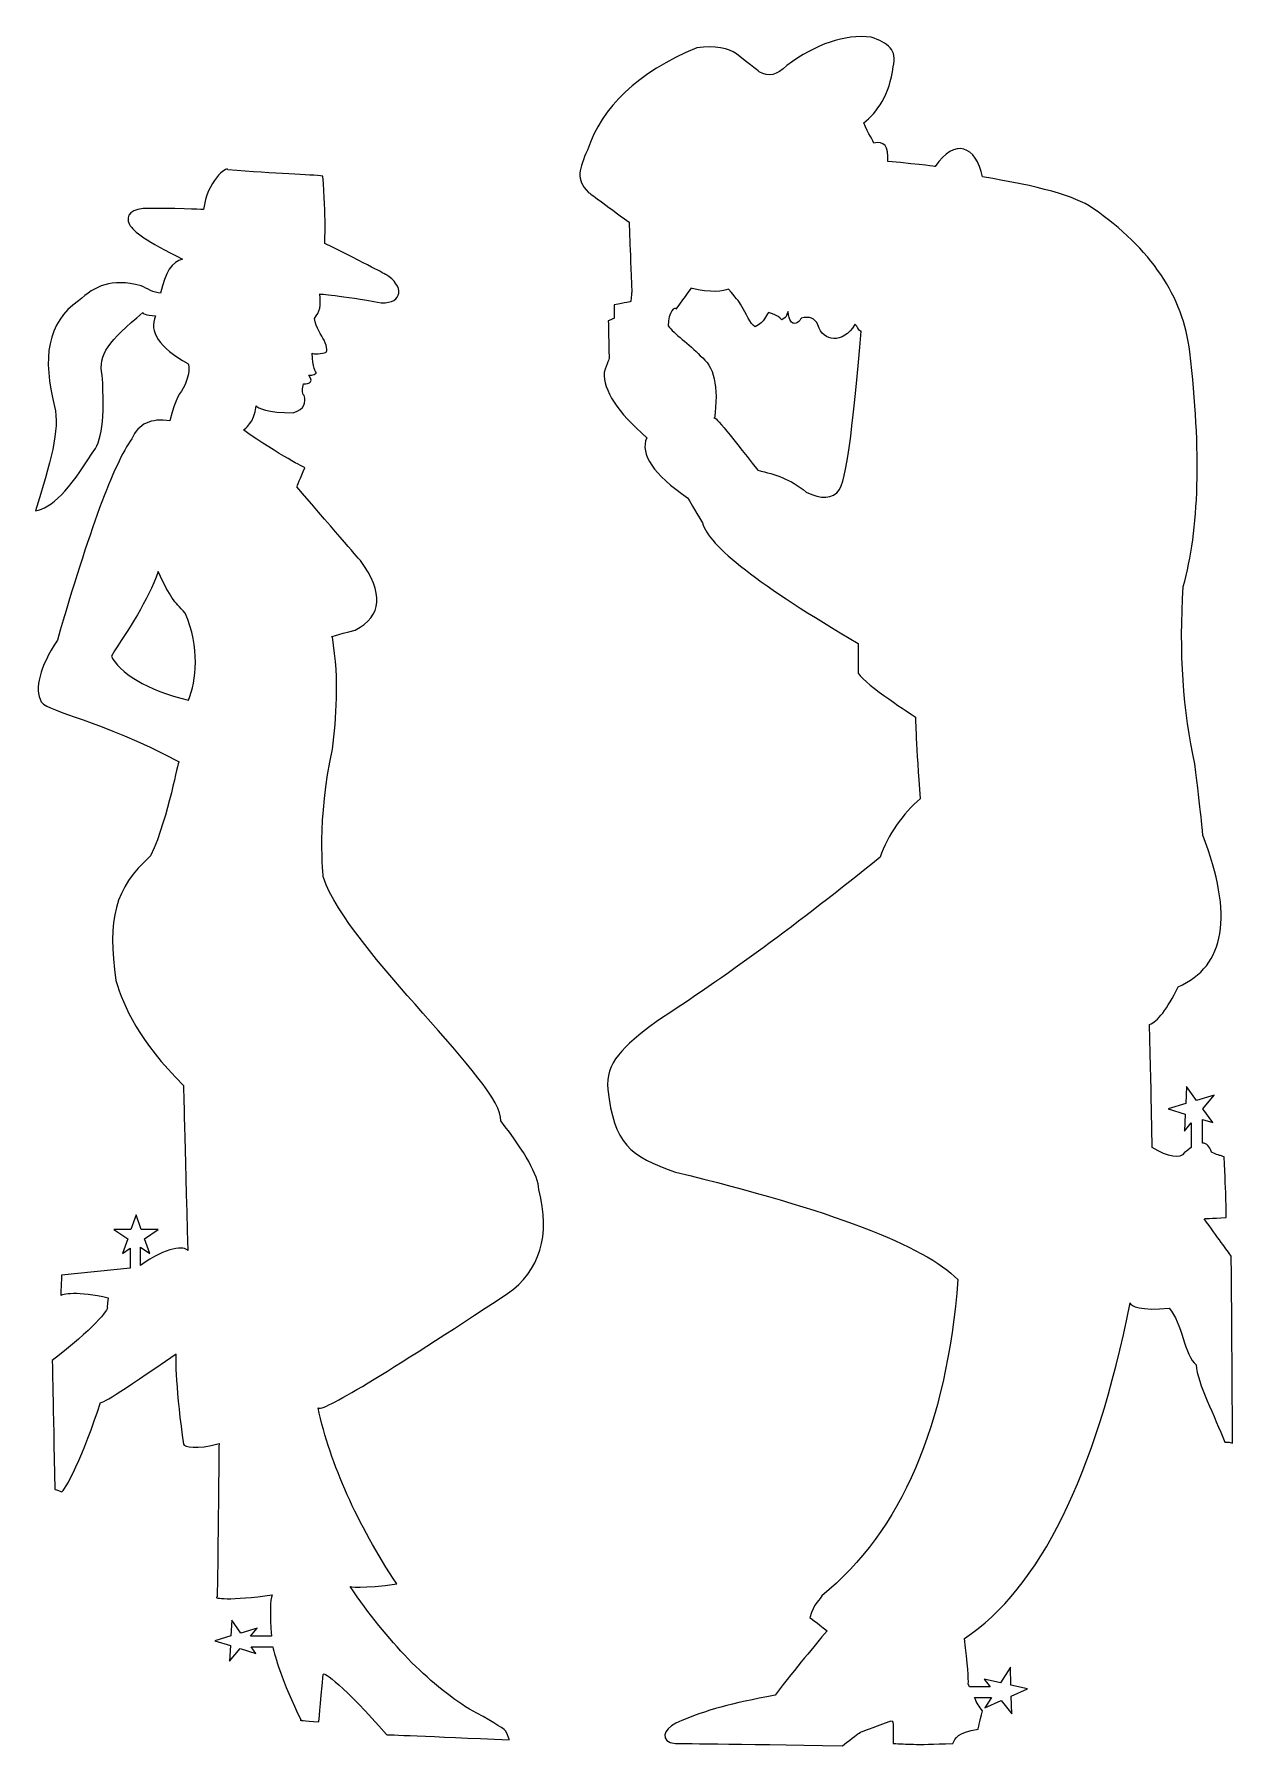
# Model space of a CAD drawing. Header units: centimetres. Extents: x -8.2 to 10.3, y -13.2 to 13.1.
import ezdxf

# ---------------------------------------------------------------- set-up
doc = ezdxf.new("R2010")
doc.units = ezdxf.units.CM
doc.header["$MEASUREMENT"] = 0
doc.layers.add('Camada 1', color=7, linetype='Continuous')

msp = doc.modelspace()

# ---------------------------------------------------------------- linework, layer by layer
at = {"layer": 'Camada 1', "color": 250, "lineweight": 9}
for points, knots in [([(1.99988, 12.93403), (2.27382, 12.97191), (2.49583, 12.93071), (2.60745, 12.83964), (2.60745, 12.83964), (2.84676, 12.65351), (2.96642, 12.56044), (2.96642, 12.56044), (2.96642, 12.56044), (3.09454, 12.47962), (3.23413, 12.51286), (3.38521, 12.66015), (3.38521, 12.66015), (3.83857, 12.9961), (4.27066, 13.14234), (4.68149, 13.0989), (4.68149, 13.0989), (4.94112, 13.00393), (5.08863, 12.90621), (5.02052, 12.64021), (5.02052, 12.64021), (4.97045, 12.21324), (4.77108, 11.93537), (4.56854, 11.77735), (4.56854, 11.77735), (4.63192, 11.60604), (4.73158, 11.49172), (4.72138, 11.46359), (4.72138, 11.46359), (4.88064, 11.50892), (4.95377, 11.41586), (4.94074, 11.18439), (4.94074, 11.18439), (5.51243, 11.13121), (5.66676, 11.10463), (5.66676, 11.10463), (5.66676, 11.10463), (5.9688, 11.55425), (6.29975, 11.4252), (6.39657, 10.94508), (6.39657, 10.94508), (7.25144, 10.81064), (7.81648, 10.6511), (8.0917, 10.46645), (8.0917, 10.46645), (8.99056, 9.84131), (9.48913, 9.10342), (9.5874, 8.25282), (9.5874, 8.25282), (9.76648, 6.71785), (9.73324, 5.51464), (9.48769, 4.64317), (9.48769, 4.64317), (9.42127, 3.62788), (9.4811, 2.71716), (9.66717, 1.91103), (9.66717, 1.91103), (9.75236, 1.19339), (9.79225, 0.82777), (9.78683, 0.81418), (9.78683, 0.81418), (10.26416, -0.42278), (10.13785, -1.20055), (9.40791, -1.51912), (9.40791, -1.51912), (9.23792, -1.86588), (9.09168, -2.05866), (8.96918, -2.09747), (8.96918, -2.09747), (8.99577, -3.3605), (9.00906, -3.99203), (9.00906, -3.99203), (9.00906, -3.99203), (9.26508, -4.14653), (9.43127, -4.17311), (9.50763, -4.07179), (9.50763, -4.07179), (9.54391, -4.0405), (9.57781, -4.01416), (9.60943, -3.99279), (9.60943, -3.99279), (9.60943, -3.99279), (9.60943, -3.61062), (9.60943, -3.61062), (9.60943, -3.61062), (9.60943, -3.61062), (9.5033, -3.73881), (9.5033, -3.73881), (9.5033, -3.73881), (9.5033, -3.73881), (9.51727, -3.47751), (9.51727, -3.47751), (9.51727, -3.47751), (9.51727, -3.47751), (9.25504, -3.39663), (9.25504, -3.39663), (9.25504, -3.39663), (9.25504, -3.39663), (9.52552, -3.31697), (9.52552, -3.31697), (9.52552, -3.31697), (9.52552, -3.31697), (9.53841, -3.05567), (9.53841, -3.05567), (9.53841, -3.05567), (9.53841, -3.05567), (9.69161, -3.26774), (9.69161, -3.26774), (9.69161, -3.26774), (9.69161, -3.26774), (9.96181, -3.18714), (9.96181, -3.18714), (9.96181, -3.18714), (9.96181, -3.18714), (9.78601, -3.39786), (9.78601, -3.39786), (9.78601, -3.39786), (9.78601, -3.39786), (9.94011, -3.60934), (9.94011, -3.60934), (9.94011, -3.60934), (9.94011, -3.60934), (9.78465, -3.56075), (9.78465, -3.56075), (9.78465, -3.56075), (9.78465, -3.56075), (9.78465, -3.92514), (9.78465, -3.92514), (9.78465, -3.92514), (9.84755, -3.92772), (9.89231, -3.97323), (9.92024, -4.06354), (9.92024, -4.06354), (10.05931, -4.13037), (10.04662, -4.10555), (10.11602, -4.13864), (10.11602, -4.13864), (10.14604, -4.73684), (10.14923, -5.02897), (10.1458, -5.06893), (10.1458, -5.06893), (9.91978, -5.08223), (9.80677, -5.08888), (9.80677, -5.08888), (9.80677, -5.08888), (10.0202, -5.38086), (10.1598, -5.57364), (10.22557, -5.66722), (10.22557, -5.66722), (10.23886, -7.22275), (10.24551, -8.54186), (10.24551, -8.54186), (10.24551, -8.54186), (10.16574, -8.51527), (10.12586, -8.52881), (10.12586, -8.52881), (10.12586, -8.52881), (9.97466, -8.13098), (9.70168, -7.62497), (9.68533, -7.33945), (9.68533, -7.33945), (9.50515, -7.20119), (9.47334, -6.68634), (9.26796, -6.46563), (9.26796, -6.46563), (8.84294, -6.51148), (8.67046, -6.431), (8.67004, -6.38515), (8.67004, -6.38515), (8.13152, -9.05363), (7.28064, -10.77535), (6.11737, -11.55032), (6.11737, -11.55032), (6.16537, -11.94877), (6.18531, -12.18144), (6.17719, -12.24832), (6.17719, -12.24832), (6.17719, -12.24832), (6.19724, -12.29291), (6.19724, -12.29291), (6.19724, -12.29291), (6.19724, -12.29291), (6.51514, -12.29291), (6.51514, -12.29291), (6.51514, -12.29291), (6.51514, -12.29291), (6.42076, -12.1748), (6.42076, -12.1748), (6.42076, -12.1748), (6.42076, -12.1748), (6.67597, -12.23233), (6.67597, -12.23233), (6.67597, -12.23233), (6.67597, -12.23233), (6.82514, -11.99306), (6.82514, -11.99306), (6.82514, -11.99306), (6.82514, -11.99306), (6.83286, -12.26737), (6.83286, -12.26737), (6.83286, -12.26737), (6.83286, -12.26737), (7.08837, -12.32386), (7.08837, -12.32386), (7.08837, -12.32386), (7.08837, -12.32386), (6.83792, -12.43586), (6.83792, -12.43586), (6.83792, -12.43586), (6.83792, -12.43586), (6.84667, -12.71006), (6.84667, -12.71006), (6.84667, -12.71006), (6.84667, -12.71006), (6.68416, -12.50497), (6.68416, -12.50497), (6.68416, -12.50497), (6.68416, -12.50497), (6.43408, -12.61794), (6.43408, -12.61794), (6.43408, -12.61794), (6.43408, -12.61794), (6.53451, -12.45808), (6.53451, -12.45808), (6.53451, -12.45808), (6.53451, -12.45808), (6.27105, -12.45808), (6.27105, -12.45808), (6.27105, -12.45808), (6.31348, -12.55057), (6.34025, -12.59702), (6.39657, -12.66146), (6.39657, -12.66146), (6.35141, -12.84703), (6.32671, -12.93246), (6.33198, -12.94631), (6.33198, -12.94631), (5.99669, -12.9913), (5.9823, -13.09051), (5.93788, -13.16568), (5.93788, -13.16568), (5.3241, -13.19206), (5.24697, -13.173), (5.02052, -13.16568), (5.02052, -13.16568), (5.014, -12.86914), (5.05122, -12.78949), (4.96069, -12.82666), (4.96069, -12.82666), (4.38733, -13.05229), (4.60056, -12.92134), (4.24275, -13.2008), (4.24275, -13.2008), (2.54098, -13.17304), (1.68344, -13.1645), (1.67013, -13.16568), (1.67013, -13.16568), (1.41351, -13.13951), (1.48973, -12.9465), (1.67489, -12.85345), (1.67489, -12.85345), (2.1861, -12.62907), (2.51031, -12.55796), (3.20484, -12.42094), (3.20484, -12.42094), (3.5479, -11.96688), (3.8014, -11.68124), (4.00343, -11.43066), (4.00343, -11.43066), (3.84389, -11.29772), (3.73944, -11.23124), (3.73944, -11.23124), (3.73944, -11.23124), (3.81485, -10.97886), (3.8495, -11.02632), (3.92367, -10.89221), (3.92367, -10.89221), (5.14636, -9.89459), (5.84436, -8.27258), (6.01765, -6.02618), (6.01765, -6.02618), (5.5039, -5.5012), (4.05473, -4.94946), (1.67013, -4.37094), (1.67013, -4.37094), (0.96885, -4.13368), (0.72102, -3.92507), (0.62793, -3.09826), (0.62793, -3.09826), (0.59176, -2.68985), (0.85715, -2.44208), (1.371, -2.05758), (1.371, -2.05758), (2.41717, -1.38374), (3.56719, -0.53949), (4.82109, 0.47515), (4.82109, 0.47515), (4.93564, 0.80971), (5.17443, 1.15793), (5.43932, 1.37257), (5.43932, 1.37257), (5.37283, 2.18358), (5.36428, 2.63228), (5.36428, 2.63228), (5.36428, 2.63228), (5.30402, 2.67359), (4.6202, 3.10894), (4.48207, 3.30701), (4.48207, 3.30701), (4.48207, 3.61281), (4.48207, 3.7657), (4.48207, 3.7657), (4.48207, 3.7657), (2.96569, 4.65623), (2.16799, 5.27445), (2.08893, 5.62037), (2.08893, 5.62037), (1.9578, 5.83892), (1.88056, 5.96766), (1.85721, 6.00658), (1.85721, 6.00658), (1.33102, 6.36727), (1.12119, 6.67568), (1.22773, 6.9318), (1.22773, 6.9318), (0.77598, 7.32967), (0.55746, 7.66386), (0.57219, 7.93439), (0.57219, 7.93439), (0.6236, 8.08006), (0.64931, 8.1529), (0.64931, 8.1529), (0.64931, 8.1529), (0.64074, 8.53851), (0.63646, 8.73132), (0.63646, 8.73132), (0.63646, 8.73132), (0.69644, 8.75702), (0.72643, 8.76987), (0.72643, 8.76987), (0.72643, 8.76987), (0.72643, 8.90698), (0.72643, 8.97553), (0.72643, 8.97553), (0.72643, 8.97553), (0.89782, 9.00981), (0.9835, 9.02694), (0.9835, 9.02694), (0.9835, 9.02694), (0.99207, 9.12121), (0.99636, 9.16834), (0.99636, 9.16834), (0.99636, 9.16834), (0.97066, 9.88815), (0.9578, 10.24805), (0.9578, 10.24805), (0.9578, 10.24805), (0.56917, 10.53358), (0.36039, 10.68696), (0.33146, 10.70822), (0.33146, 10.70822), (0.12655, 10.90899), (0.19293, 11.07764), (0.31403, 11.35855), (0.31403, 11.35855), (0.53898, 12.02445), (1.08145, 12.54961), (1.99988, 12.93403)], [0, 0, 0, 0, 0.01075269, 0.01075269, 0.01075269, 0.01075269, 0.02150538, 0.02150538, 0.02150538, 0.02150538, 0.03225806, 0.03225806, 0.03225806, 0.03225806, 0.04301075, 0.04301075, 0.04301075, 0.04301075, 0.05376344, 0.05376344, 0.05376344, 0.05376344, 0.06451613, 0.06451613, 0.06451613, 0.06451613, 0.07526882, 0.07526882, 0.07526882, 0.07526882, 0.08602151, 0.08602151, 0.08602151, 0.08602151, 0.09677419, 0.09677419, 0.09677419, 0.09677419, 0.10752688, 0.10752688, 0.10752688, 0.10752688, 0.11827957, 0.11827957, 0.11827957, 0.11827957, 0.12903226, 0.12903226, 0.12903226, 0.12903226, 0.13978495, 0.13978495, 0.13978495, 0.13978495, 0.15053763, 0.15053763, 0.15053763, 0.15053763, 0.16129032, 0.16129032, 0.16129032, 0.16129032, 0.17204301, 0.17204301, 0.17204301, 0.17204301, 0.1827957, 0.1827957, 0.1827957, 0.1827957, 0.19354839, 0.19354839, 0.19354839, 0.19354839, 0.20430108, 0.20430108, 0.20430108, 0.20430108, 0.21505376, 0.21505376, 0.21505376, 0.21505376, 0.22580645, 0.22580645, 0.22580645, 0.22580645, 0.23655914, 0.23655914, 0.23655914, 0.23655914, 0.24731183, 0.24731183, 0.24731183, 0.24731183, 0.25806452, 0.25806452, 0.25806452, 0.25806452, 0.2688172, 0.2688172, 0.2688172, 0.2688172, 0.27956989, 0.27956989, 0.27956989, 0.27956989, 0.29032258, 0.29032258, 0.29032258, 0.29032258, 0.30107527, 0.30107527, 0.30107527, 0.30107527, 0.31182796, 0.31182796, 0.31182796, 0.31182796, 0.32258065, 0.32258065, 0.32258065, 0.32258065, 0.33333333, 0.33333333, 0.33333333, 0.33333333, 0.34408602, 0.34408602, 0.34408602, 0.34408602, 0.35483871, 0.35483871, 0.35483871, 0.35483871, 0.3655914, 0.3655914, 0.3655914, 0.3655914, 0.37634409, 0.37634409, 0.37634409, 0.37634409, 0.38709677, 0.38709677, 0.38709677, 0.38709677, 0.39784946, 0.39784946, 0.39784946, 0.39784946, 0.40860215, 0.40860215, 0.40860215, 0.40860215, 0.41935484, 0.41935484, 0.41935484, 0.41935484, 0.43010753, 0.43010753, 0.43010753, 0.43010753, 0.44086022, 0.44086022, 0.44086022, 0.44086022, 0.4516129, 0.4516129, 0.4516129, 0.4516129, 0.46236559, 0.46236559, 0.46236559, 0.46236559, 0.47311828, 0.47311828, 0.47311828, 0.47311828, 0.48387097, 0.48387097, 0.48387097, 0.48387097, 0.49462366, 0.49462366, 0.49462366, 0.49462366, 0.50537634, 0.50537634, 0.50537634, 0.50537634, 0.51612903, 0.51612903, 0.51612903, 0.51612903, 0.52688172, 0.52688172, 0.52688172, 0.52688172, 0.53763441, 0.53763441, 0.53763441, 0.53763441, 0.5483871, 0.5483871, 0.5483871, 0.5483871, 0.55913978, 0.55913978, 0.55913978, 0.55913978, 0.56989247, 0.56989247, 0.56989247, 0.56989247, 0.58064516, 0.58064516, 0.58064516, 0.58064516, 0.59139785, 0.59139785, 0.59139785, 0.59139785, 0.60215054, 0.60215054, 0.60215054, 0.60215054, 0.61290323, 0.61290323, 0.61290323, 0.61290323, 0.62365591, 0.62365591, 0.62365591, 0.62365591, 0.6344086, 0.6344086, 0.6344086, 0.6344086, 0.64516129, 0.64516129, 0.64516129, 0.64516129, 0.65591398, 0.65591398, 0.65591398, 0.65591398, 0.66666667, 0.66666667, 0.66666667, 0.66666667, 0.67741935, 0.67741935, 0.67741935, 0.67741935, 0.68817204, 0.68817204, 0.68817204, 0.68817204, 0.69892473, 0.69892473, 0.69892473, 0.69892473, 0.70967742, 0.70967742, 0.70967742, 0.70967742, 0.72043011, 0.72043011, 0.72043011, 0.72043011, 0.7311828, 0.7311828, 0.7311828, 0.7311828, 0.74193548, 0.74193548, 0.74193548, 0.74193548, 0.75268817, 0.75268817, 0.75268817, 0.75268817, 0.76344086, 0.76344086, 0.76344086, 0.76344086, 0.77419355, 0.77419355, 0.77419355, 0.77419355, 0.78494624, 0.78494624, 0.78494624, 0.78494624, 0.79569892, 0.79569892, 0.79569892, 0.79569892, 0.80645161, 0.80645161, 0.80645161, 0.80645161, 0.8172043, 0.8172043, 0.8172043, 0.8172043, 0.82795699, 0.82795699, 0.82795699, 0.82795699, 0.83870968, 0.83870968, 0.83870968, 0.83870968, 0.84946237, 0.84946237, 0.84946237, 0.84946237, 0.86021505, 0.86021505, 0.86021505, 0.86021505, 0.87096774, 0.87096774, 0.87096774, 0.87096774, 0.88172043, 0.88172043, 0.88172043, 0.88172043, 0.89247312, 0.89247312, 0.89247312, 0.89247312, 0.90322581, 0.90322581, 0.90322581, 0.90322581, 0.91397849, 0.91397849, 0.91397849, 0.91397849, 0.92473118, 0.92473118, 0.92473118, 0.92473118, 0.93548387, 0.93548387, 0.93548387, 0.93548387, 0.94623656, 0.94623656, 0.94623656, 0.94623656, 0.95698925, 0.95698925, 0.95698925, 0.95698925, 0.96774194, 0.96774194, 0.96774194, 0.96774194, 0.97849462, 0.97849462, 0.97849462, 0.97849462, 1, 1, 1, 1]), ([(-1.01741, -3.58429), (-0.64181, -4.06673), (-0.44639, -4.41849), (-0.43114, -4.63957), (-0.43114, -4.63957), (-0.25239, -5.35188), (-0.41307, -5.88604), (-0.91319, -6.24204), (-0.91319, -6.24204), (-2.80339, -7.48757), (-3.77617, -8.07384), (-3.83151, -8.00086), (-3.83151, -8.00086), (-3.63672, -8.87954), (-3.23285, -9.78283), (-2.61988, -10.71073), (-2.61988, -10.71073), (-3.12978, -10.78271), (-3.36863, -10.75171), (-3.33644, -10.74981), (-3.33644, -10.74981), (-2.75814, -11.60491), (-2.14581, -12.23461), (-1.49945, -12.63891), (-1.49945, -12.63891), (-1.18951, -12.80356), (-1.00277, -12.91648), (-0.93924, -12.97765), (-0.93924, -12.97765), (-0.90449, -13.0645), (-0.88712, -13.10793), (-0.88712, -13.10793), (-0.88712, -13.10793), (-2.14653, -13.05581), (-2.77623, -13.02975), (-2.77623, -13.02975), (-2.77623, -13.02975), (-3.42763, -12.28456), (-3.75334, -12.04234), (-3.75335, -12.10475), (-3.75335, -12.10475), (-3.79678, -12.59114), (-3.81849, -12.83433), (-3.81849, -12.83433), (-3.81849, -12.83433), (-4.0503, -12.81512), (-4.1415, -12.80643), (-4.09208, -12.80828), (-4.09208, -12.80828), (-4.39506, -12.19807), (-4.48999, -11.82209), (-4.52975, -11.68031), (-4.52975, -11.68031), (-4.52975, -11.68031), (-4.86252, -11.68031), (-4.86252, -11.68031), (-4.86252, -11.68031), (-4.86252, -11.68031), (-4.78972, -11.78022), (-4.78972, -11.78022), (-4.78972, -11.78022), (-4.78972, -11.78022), (-5.03118, -11.70475), (-5.03118, -11.70475), (-5.03118, -11.70475), (-5.03118, -11.70475), (-5.19252, -11.89961), (-5.19252, -11.89961), (-5.19252, -11.89961), (-5.19252, -11.89961), (-5.17964, -11.65866), (-5.17964, -11.65866), (-5.17964, -11.65866), (-5.17964, -11.65866), (-5.42145, -11.58407), (-5.42145, -11.58407), (-5.42145, -11.58407), (-5.42145, -11.58407), (-5.17203, -11.51062), (-5.17203, -11.51062), (-5.17203, -11.51062), (-5.17203, -11.51062), (-5.16015, -11.26967), (-5.16015, -11.26967), (-5.16015, -11.26967), (-5.16015, -11.26967), (-5.01888, -11.46522), (-5.01888, -11.46522), (-5.01888, -11.46522), (-5.01888, -11.46522), (-4.76971, -11.3909), (-4.76971, -11.3909), (-4.76971, -11.3909), (-4.76971, -11.3909), (-4.87265, -11.51428), (-4.87265, -11.51428), (-4.87265, -11.51428), (-4.87265, -11.51428), (-4.54773, -11.51428), (-4.54773, -11.51428), (-4.54773, -11.51428), (-4.575, -11.16647), (-4.57077, -10.95505), (-4.53504, -10.8801), (-4.53504, -10.8801), (-5.17883, -10.96948), (-5.46111, -10.93429), (-5.38188, -10.90615), (-5.38188, -10.90615), (-5.36451, -9.33408), (-5.35582, -8.54804), (-5.35582, -8.54804), (-5.35582, -8.54804), (-5.69793, -8.6474), (-5.89342, -8.59935), (-5.903, -8.56107), (-5.903, -8.56107), (-6.01332, -7.79674), (-6.03889, -7.16761), (-6.01393, -7.16761), (-6.01393, -7.16761), (-6.92591, -7.79668), (-7.18195, -7.94919), (-7.18195, -7.91529), (-7.18195, -7.91529), (-7.42397, -8.69815), (-7.74612, -9.32359), (-7.77908, -9.29065), (-7.77908, -9.29065), (-7.84856, -9.26459), (-7.88331, -9.25157), (-7.88331, -9.25157), (-7.88331, -9.25157), (-7.90936, -7.93137), (-7.92239, -7.27127), (-7.92239, -7.27127), (-7.92239, -7.27127), (-7.29547, -6.78644), (-7.04292, -6.48311), (-7.07555, -6.45049), (-7.07555, -6.45049), (-7.06686, -6.35496), (-7.06252, -6.30718), (-7.06252, -6.30718), (-7.06252, -6.30718), (-7.51923, -6.19217), (-7.78507, -6.24703), (-7.7921, -6.2681), (-7.7921, -6.2681), (-7.78342, -6.05965), (-7.77908, -5.95542), (-7.77908, -5.95542), (-7.77908, -5.95542), (-7.77908, -5.95542), (-6.72377, -5.84989), (-6.72377, -5.84989), (-6.72377, -5.84989), (-6.72377, -5.84989), (-6.72377, -5.54355), (-6.72377, -5.54355), (-6.72377, -5.54355), (-6.72377, -5.54355), (-6.84242, -5.62319), (-6.84242, -5.62319), (-6.84242, -5.62319), (-6.84242, -5.62319), (-6.7616, -5.39582), (-6.7616, -5.39582), (-6.7616, -5.39582), (-6.7616, -5.39582), (-6.97225, -5.2556), (-6.97225, -5.2556), (-6.97225, -5.2556), (-6.97225, -5.2556), (-6.71224, -5.25606), (-6.71224, -5.25606), (-6.71224, -5.25606), (-6.71224, -5.25606), (-6.63237, -5.02842), (-6.63237, -5.02842), (-6.63237, -5.02842), (-6.63237, -5.02842), (-6.55249, -5.25606), (-6.55249, -5.25606), (-6.55249, -5.25606), (-6.55249, -5.25606), (-6.29249, -5.2556), (-6.29249, -5.2556), (-6.29249, -5.2556), (-6.29249, -5.2556), (-6.50313, -5.39582), (-6.50313, -5.39582), (-6.50313, -5.39582), (-6.50313, -5.39582), (-6.42231, -5.62319), (-6.42231, -5.62319), (-6.42231, -5.62319), (-6.42231, -5.62319), (-6.56431, -5.52788), (-6.56431, -5.52788), (-6.56431, -5.52788), (-6.56431, -5.52788), (-6.56431, -5.80692), (-6.56431, -5.80692), (-6.56431, -5.80692), (-6.15991, -5.51423), (-5.87818, -5.50703), (-5.83786, -5.5776), (-5.83786, -5.5776), (-5.88129, -3.88393), (-5.903, -3.0371), (-5.903, -3.0371), (-5.903, -3.0371), (-6.5924, -2.35064), (-6.82046, -1.82272), (-6.94527, -1.42349), (-6.94527, -1.42349), (-7.07181, -0.47414), (-6.96967, -0.00621), (-6.40885, 0.49491), (-6.40885, 0.49491), (-6.10885, 1.14921), (-6.00085, 1.94581), (-5.96909, 1.94581), (-5.96909, 1.94581), (-7.23043, 2.60879), (-7.93861, 2.69142), (-8.09176, 2.86469), (-8.09176, 2.86469), (-8.20007, 3.07625), (-8.11756, 3.39327), (-7.84422, 3.81576), (-7.84422, 3.81576), (-7.35892, 5.49611), (-6.97529, 6.52919), (-6.69773, 6.91648), (-6.69773, 6.91648), (-6.59677, 7.14698), (-6.40135, 7.23818), (-6.11146, 7.19007), (-6.11146, 7.19007), (-6.01862, 7.59535), (-5.95746, 7.58363), (-5.87695, 7.75028), (-5.87695, 7.75028), (-5.79194, 7.96741), (-5.81703, 8.07598), (-5.83786, 8.07599), (-5.83786, 8.07599), (-6.27631, 8.32283), (-6.44133, 8.56603), (-6.33294, 8.80557), (-6.33294, 8.80557), (-6.4862, 8.81737), (-6.537, 8.84905), (-6.52837, 8.85768), (-6.52837, 8.85768), (-7.05108, 8.42305), (-7.22312, 8.21094), (-7.15372, 7.8936), (-7.15372, 7.8936), (-7.10972, 7.23195), (-7.16184, 6.8481), (-7.31006, 6.69669), (-7.31006, 6.69669), (-7.64898, 6.12966), (-7.93994, 5.84135), (-8.18295, 5.80907), (-8.18295, 5.80907), (-7.94946, 6.53279), (-7.80103, 7.06694), (-7.88687, 7.41155), (-7.88687, 7.41155), (-8.07697, 8.15759), (-8.00392, 8.70044), (-7.51851, 9.04008), (-7.51851, 9.04008), (-7.25413, 9.27048), (-7.02975, 9.39202), (-6.55442, 9.26952), (-6.55442, 9.26952), (-6.46129, 9.22558), (-6.36141, 9.16551), (-6.25477, 9.15733), (-6.25477, 9.15733), (-6.18925, 9.47539), (-6.07633, 9.6491), (-5.91604, 9.67846), (-5.91604, 9.67846), (-6.47814, 9.95624), (-6.66801, 10.10595), (-6.73513, 10.21262), (-6.73513, 10.21262), (-6.80278, 10.3617), (-6.71423, 10.46689), (-6.42414, 10.46016), (-6.42414, 10.46016), (-5.81615, 10.46016), (-5.59272, 10.44405), (-5.59272, 10.44405), (-5.59272, 10.44405), (-5.54316, 10.87568), (-5.23908, 11.11657), (-5.21869, 11.05637), (-5.21869, 11.05637), (-4.48362, 10.99125), (-3.93791, 10.98485), (-3.75783, 10.95761), (-3.75783, 10.95761), (-3.70572, 10.33225), (-3.72798, 9.92291), (-3.72798, 9.92291), (-3.72798, 9.92291), (-3.0592, 9.59286), (-2.78925, 9.44395), (-2.78925, 9.44395), (-2.78925, 9.44395), (-2.50426, 9.27464), (-2.51466, 8.99301), (-2.86116, 9.00939), (-2.86116, 9.00939), (-3.48652, 9.1223), (-3.80546, 9.14431), (-3.80546, 9.14431), (-3.80546, 9.14431), (-3.78396, 8.9563), (-3.80134, 8.8768), (-3.887, 8.76605), (-3.887, 8.76605), (-3.86399, 8.62556), (-3.77657, 8.5078), (-3.73935, 8.43484), (-3.73935, 8.43484), (-3.67771, 8.31403), (-3.69878, 8.24532), (-3.7087, 8.24829), (-3.7087, 8.24829), (-3.76236, 8.2284), (-3.90929, 8.21164), (-3.92271, 8.23233), (-3.92271, 8.23233), (-3.91243, 8.01535), (-3.86347, 7.93689), (-3.85857, 7.92805), (-3.85857, 7.92805), (-3.89784, 7.88936), (-3.96976, 7.89453), (-3.97482, 7.8936), (-3.97482, 7.8936), (-3.91818, 7.83001), (-3.93867, 7.78781), (-3.9618, 7.77634), (-3.9618, 7.77634), (-4.01223, 7.75208), (-4.03409, 7.76626), (-4.053, 7.76331), (-4.053, 7.76331), (-4.07037, 7.68306), (-4.08823, 7.63004), (-4.0445, 7.58065), (-4.0445, 7.58065), (-4.01938, 7.47412), (-4.03124, 7.37792), (-4.21176, 7.31305), (-4.21176, 7.31305), (-4.60737, 7.31736), (-4.77196, 7.39278), (-4.78257, 7.42458), (-4.78257, 7.42458), (-4.81547, 7.15192), (-4.95487, 7.07227), (-4.97921, 7.05134), (-4.97921, 7.05134), (-4.40597, 6.65182), (-4.03429, 6.46905), (-4.03429, 6.46905), (-4.03429, 6.46905), (-4.10112, 6.3214), (-4.15722, 6.17386), (-4.15722, 6.17386), (-4.15722, 6.17386), (-3.5058, 5.41823), (-3.1801, 5.04041), (-3.1801, 5.04041), (-3.1801, 5.04041), (-2.81537, 4.54299), (-2.84143, 4.18688), (-3.25827, 3.97209), (-3.25827, 3.97209), (-3.54745, 3.89617), (-3.6647, 3.86142), (-3.61003, 3.86787), (-3.61003, 3.86787), (-3.49797, 3.15649), (-3.55356, 2.63959), (-3.60765, 2.13625), (-3.60765, 2.13625), (-3.85479, 1.07039), (-3.74872, 0.1639), (-3.74982, 0.16115), (-3.74982, 0.16115), (-3.34878, -0.97521), (-0.97603, -3.01666), (-1.01741, -3.58429)], [0, 0, 0, 0, 0.00980392, 0.00980392, 0.00980392, 0.00980392, 0.01960784, 0.01960784, 0.01960784, 0.01960784, 0.02941176, 0.02941176, 0.02941176, 0.02941176, 0.03921569, 0.03921569, 0.03921569, 0.03921569, 0.04901961, 0.04901961, 0.04901961, 0.04901961, 0.05882353, 0.05882353, 0.05882353, 0.05882353, 0.06862745, 0.06862745, 0.06862745, 0.06862745, 0.07843137, 0.07843137, 0.07843137, 0.07843137, 0.08823529, 0.08823529, 0.08823529, 0.08823529, 0.09803922, 0.09803922, 0.09803922, 0.09803922, 0.10784314, 0.10784314, 0.10784314, 0.10784314, 0.11764706, 0.11764706, 0.11764706, 0.11764706, 0.12745098, 0.12745098, 0.12745098, 0.12745098, 0.1372549, 0.1372549, 0.1372549, 0.1372549, 0.14705882, 0.14705882, 0.14705882, 0.14705882, 0.15686275, 0.15686275, 0.15686275, 0.15686275, 0.16666667, 0.16666667, 0.16666667, 0.16666667, 0.17647059, 0.17647059, 0.17647059, 0.17647059, 0.18627451, 0.18627451, 0.18627451, 0.18627451, 0.19607843, 0.19607843, 0.19607843, 0.19607843, 0.20588235, 0.20588235, 0.20588235, 0.20588235, 0.21568627, 0.21568627, 0.21568627, 0.21568627, 0.2254902, 0.2254902, 0.2254902, 0.2254902, 0.23529412, 0.23529412, 0.23529412, 0.23529412, 0.24509804, 0.24509804, 0.24509804, 0.24509804, 0.25490196, 0.25490196, 0.25490196, 0.25490196, 0.26470588, 0.26470588, 0.26470588, 0.26470588, 0.2745098, 0.2745098, 0.2745098, 0.2745098, 0.28431373, 0.28431373, 0.28431373, 0.28431373, 0.29411765, 0.29411765, 0.29411765, 0.29411765, 0.30392157, 0.30392157, 0.30392157, 0.30392157, 0.31372549, 0.31372549, 0.31372549, 0.31372549, 0.32352941, 0.32352941, 0.32352941, 0.32352941, 0.33333333, 0.33333333, 0.33333333, 0.33333333, 0.34313725, 0.34313725, 0.34313725, 0.34313725, 0.35294118, 0.35294118, 0.35294118, 0.35294118, 0.3627451, 0.3627451, 0.3627451, 0.3627451, 0.37254902, 0.37254902, 0.37254902, 0.37254902, 0.38235294, 0.38235294, 0.38235294, 0.38235294, 0.39215686, 0.39215686, 0.39215686, 0.39215686, 0.40196078, 0.40196078, 0.40196078, 0.40196078, 0.41176471, 0.41176471, 0.41176471, 0.41176471, 0.42156863, 0.42156863, 0.42156863, 0.42156863, 0.43137255, 0.43137255, 0.43137255, 0.43137255, 0.44117647, 0.44117647, 0.44117647, 0.44117647, 0.45098039, 0.45098039, 0.45098039, 0.45098039, 0.46078431, 0.46078431, 0.46078431, 0.46078431, 0.47058824, 0.47058824, 0.47058824, 0.47058824, 0.48039216, 0.48039216, 0.48039216, 0.48039216, 0.49019608, 0.49019608, 0.49019608, 0.49019608, 0.5, 0.5, 0.5, 0.5, 0.50980392, 0.50980392, 0.50980392, 0.50980392, 0.51960784, 0.51960784, 0.51960784, 0.51960784, 0.52941176, 0.52941176, 0.52941176, 0.52941176, 0.53921569, 0.53921569, 0.53921569, 0.53921569, 0.54901961, 0.54901961, 0.54901961, 0.54901961, 0.55882353, 0.55882353, 0.55882353, 0.55882353, 0.56862745, 0.56862745, 0.56862745, 0.56862745, 0.57843137, 0.57843137, 0.57843137, 0.57843137, 0.58823529, 0.58823529, 0.58823529, 0.58823529, 0.59803922, 0.59803922, 0.59803922, 0.59803922, 0.60784314, 0.60784314, 0.60784314, 0.60784314, 0.61764706, 0.61764706, 0.61764706, 0.61764706, 0.62745098, 0.62745098, 0.62745098, 0.62745098, 0.6372549, 0.6372549, 0.6372549, 0.6372549, 0.64705882, 0.64705882, 0.64705882, 0.64705882, 0.65686275, 0.65686275, 0.65686275, 0.65686275, 0.66666667, 0.66666667, 0.66666667, 0.66666667, 0.67647059, 0.67647059, 0.67647059, 0.67647059, 0.68627451, 0.68627451, 0.68627451, 0.68627451, 0.69607843, 0.69607843, 0.69607843, 0.69607843, 0.70588235, 0.70588235, 0.70588235, 0.70588235, 0.71568627, 0.71568627, 0.71568627, 0.71568627, 0.7254902, 0.7254902, 0.7254902, 0.7254902, 0.73529412, 0.73529412, 0.73529412, 0.73529412, 0.74509804, 0.74509804, 0.74509804, 0.74509804, 0.75490196, 0.75490196, 0.75490196, 0.75490196, 0.76470588, 0.76470588, 0.76470588, 0.76470588, 0.7745098, 0.7745098, 0.7745098, 0.7745098, 0.78431373, 0.78431373, 0.78431373, 0.78431373, 0.79411765, 0.79411765, 0.79411765, 0.79411765, 0.80392157, 0.80392157, 0.80392157, 0.80392157, 0.81372549, 0.81372549, 0.81372549, 0.81372549, 0.82352941, 0.82352941, 0.82352941, 0.82352941, 0.83333333, 0.83333333, 0.83333333, 0.83333333, 0.84313725, 0.84313725, 0.84313725, 0.84313725, 0.85294118, 0.85294118, 0.85294118, 0.85294118, 0.8627451, 0.8627451, 0.8627451, 0.8627451, 0.87254902, 0.87254902, 0.87254902, 0.87254902, 0.88235294, 0.88235294, 0.88235294, 0.88235294, 0.89215686, 0.89215686, 0.89215686, 0.89215686, 0.90196078, 0.90196078, 0.90196078, 0.90196078, 0.91176471, 0.91176471, 0.91176471, 0.91176471, 0.92156863, 0.92156863, 0.92156863, 0.92156863, 0.93137255, 0.93137255, 0.93137255, 0.93137255, 0.94117647, 0.94117647, 0.94117647, 0.94117647, 0.95098039, 0.95098039, 0.95098039, 0.95098039, 0.96078431, 0.96078431, 0.96078431, 0.96078431, 0.97058824, 0.97058824, 0.97058824, 0.97058824, 0.98039216, 0.98039216, 0.98039216, 0.98039216, 1, 1, 1, 1]), ([(2.05037, 8.19146), (1.89119, 8.37622), (1.64035, 8.53046), (1.5596, 8.6542), (1.5596, 8.6542), (1.55009, 8.87342), (1.67667, 8.9591), (1.67761, 8.91127), (1.67761, 8.91127), (1.83185, 9.1255), (1.90897, 9.23261), (1.90897, 9.23261), (1.90897, 9.23261), (2.21742, 9.15366), (2.41023, 9.18858), (2.48739, 9.21975), (2.48739, 9.21975), (2.59555, 9.08578), (2.64144, 9.04695), (2.69297, 8.95339), (2.69297, 8.95339), (2.74633, 8.85651), (2.826, 8.67638), (2.89676, 8.63869), (2.89676, 8.63869), (3.05499, 8.72535), (3.05437, 8.80731), (3.10437, 8.85985), (3.10437, 8.85985), (3.22816, 8.82714), (3.30555, 8.75909), (3.31003, 8.74417), (3.31003, 8.74417), (3.3977, 8.80493), (3.37911, 8.82422), (3.40595, 8.87479), (3.40595, 8.87479), (3.41626, 8.72414), (3.47467, 8.68972), (3.48548, 8.69452), (3.48548, 8.69452), (3.54818, 8.66675), (3.60565, 8.76987), (3.60565, 8.76987), (3.60565, 8.76987), (3.73426, 8.80778), (3.81995, 8.7735), (3.86274, 8.66704), (3.86274, 8.66704), (3.94069, 8.40137), (4.25112, 8.37412), (4.42917, 8.67272), (4.42917, 8.67272), (4.44557, 8.70024), (4.49691, 8.5579), (4.52927, 8.57013), (4.52927, 8.57013), (4.40707, 7.23158), (4.33179, 6.41589), (4.19693, 6.13488), (4.19693, 6.13488), (4.08899, 5.98863), (3.91761, 5.97577), (3.68278, 6.09631), (3.68278, 6.09631), (3.43236, 6.30108), (3.21657, 6.36339), (2.93727, 6.4305), (2.93727, 6.4305), (2.46702, 7.03896), (2.24422, 7.30459), (2.26887, 7.22743), (2.26887, 7.22743), (2.33881, 7.71986), (2.26597, 8.0412), (2.05037, 8.19146)], [0, 0, 0, 0, 0.05, 0.05, 0.05, 0.05, 0.1, 0.1, 0.1, 0.1, 0.15, 0.15, 0.15, 0.15, 0.2, 0.2, 0.2, 0.2, 0.25, 0.25, 0.25, 0.25, 0.3, 0.3, 0.3, 0.3, 0.35, 0.35, 0.35, 0.35, 0.4, 0.4, 0.4, 0.4, 0.45, 0.45, 0.45, 0.45, 0.5, 0.5, 0.5, 0.5, 0.55, 0.55, 0.55, 0.55, 0.6, 0.6, 0.6, 0.6, 0.65, 0.65, 0.65, 0.65, 0.7, 0.7, 0.7, 0.7, 0.75, 0.75, 0.75, 0.75, 0.8, 0.8, 0.8, 0.8, 0.85, 0.85, 0.85, 0.85, 0.9, 0.9, 0.9, 0.9, 1, 1, 1, 1]), ([(-5.82484, 2.89075), (-6.46489, 3.04419), (-6.90394, 3.32446), (-7.0124, 3.5721), (-7.0124, 3.5721), (-6.74457, 3.99345), (-6.45344, 4.40949), (-6.29386, 4.87104), (-6.29386, 4.87104), (-6.08625, 4.44486), (-6.05918, 4.42603), (-5.87695, 4.23266), (-5.87695, 4.23266), (-5.64677, 3.70689), (-5.704, 3.19246), (-5.82484, 2.89075)], [0, 0, 0, 0, 0.2, 0.2, 0.2, 0.2, 0.4, 0.4, 0.4, 0.4, 0.6, 0.6, 0.6, 0.6, 1, 1, 1, 1])]:
    msp.add_open_spline(points, degree=3, knots=knots, dxfattribs=at)

doc.saveas('drawing.dxf')
